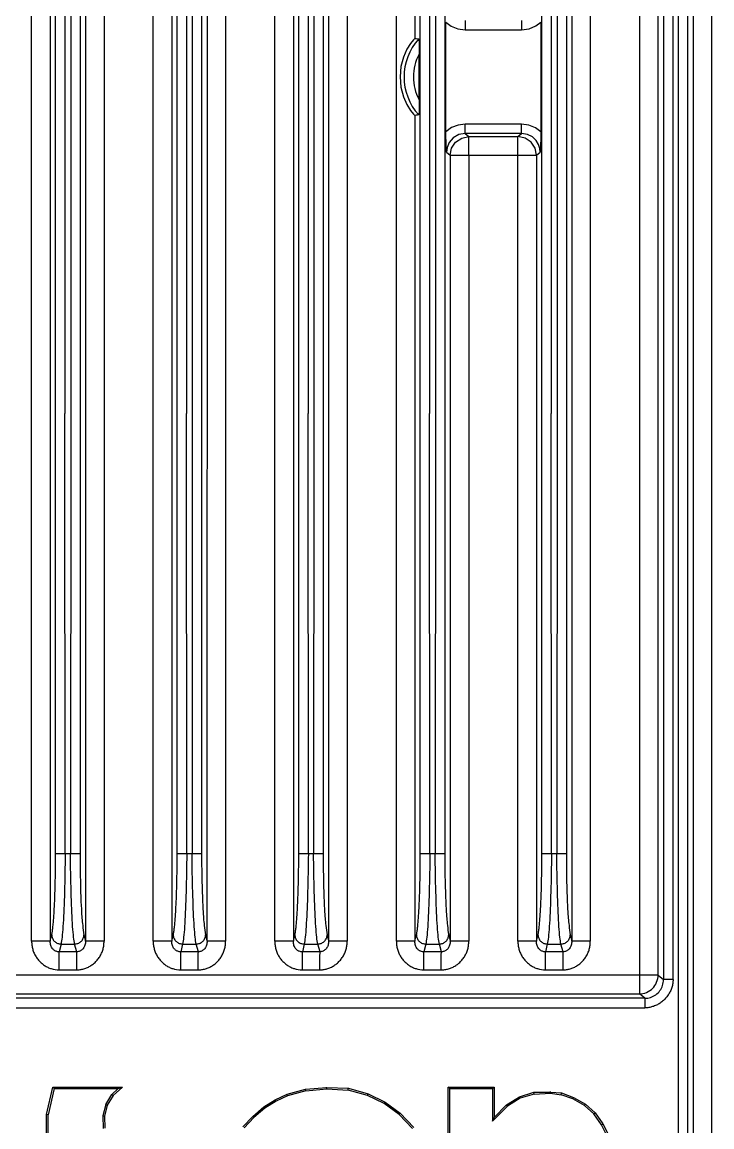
# Model space of a CAD drawing. Header units: millimetres. Extents: x -3132 to 28633, y 682 to 5849.
# Drawn here: x 23808.5 to 23845.3, y 5089.6 to 5148.7 of the extents above; entities that cross this region are included whole.
import ezdxf

# ---------------------------------------------------------------- set-up
doc = ezdxf.new("R2010")
doc.units = ezdxf.units.MM

# ---------------------------------------------------------------- blocks, each defined once
blk = doc.blocks.new('gf')
at = {"linetype": 'Continuous'}
for p, q in [((20006.857, 5272.194), (20006.857, 5367.325)), ((20007.851, 5367.325), (20007.851, 5272.194)), ((20009.734, 5367.325), (20009.733, 5272.212)), ((20010.727, 5367.325), (20010.727, 5272.194)), ((20013.357, 5272.194), (20013.357, 5367.325)), ((20014.351, 5367.325), (20014.351, 5272.194)), ((20016.234, 5367.325), (20016.233, 5272.212)), ((20017.227, 5367.325), (20017.227, 5272.194)), ((20019.857, 5272.194), (20019.857, 5367.325)), ((20020.851, 5367.325), (20020.851, 5272.194)), ((20022.734, 5367.325), (20022.733, 5272.212)), ((20023.727, 5367.325), (20023.727, 5272.194)), ((20026.357, 5272.194), (20026.357, 5367.325)), ((20027.351, 5367.325), (20027.351, 5320.491)), ((20035.734, 5367.325), (20035.733, 5272.212)), ((20036.727, 5367.325), (20036.727, 5272.194)), ((20039.357, 5365.325), (20039.355, 5270.381)), ((20040.351, 5270.383), (20040.351, 5365.325)), ((20042.234, 5365.325), (20042.234, 5151.544)), ((20043.227, 5151.544), (20043.227, 5365.325)), ((20008.138, 5276.761), (20008.138, 5360.863)), ((20009.446, 5360.863), (20009.446, 5276.879)), ((20014.638, 5276.761), (20014.638, 5360.863)), ((20015.946, 5360.863), (20015.946, 5276.879)), ((20021.138, 5276.761), (20021.138, 5360.863)), ((20022.446, 5360.863), (20022.446, 5276.879)), ((20027.638, 5276.761), (20027.638, 5360.863)), ((20028.946, 5360.863), (20028.946, 5276.879)), ((20034.138, 5276.761), (20034.138, 5360.863)), ((20035.446, 5360.863), (20035.446, 5276.879)), ((20040.638, 5358.863), (20040.638, 5270.142)), ((20041.153, 5270.142), (20041.153, 5358.863)), ((20041.432, 5358.863), (20041.432, 5158.005)), ((20041.946, 5158.005), (20041.946, 5358.863)), ((20008.637, 5350.434), (20008.637, 5300.434)), ((20008.947, 5350.434), (20008.947, 5300.434)), ((20015.137, 5350.434), (20015.137, 5300.434)), ((20015.447, 5350.434), (20015.447, 5300.434)), ((20021.637, 5350.434), (20021.637, 5300.434)), ((20021.947, 5350.434), (20021.947, 5300.434)), ((20028.137, 5350.434), (20028.137, 5300.434)), ((20028.447, 5350.434), (20028.447, 5300.434)), ((20034.637, 5350.434), (20034.637, 5300.434)), ((20034.947, 5350.434), (20034.947, 5300.434)), ((20029.004, 5315.501), (20029.004, 5321.368)), ((20030.033, 5321.459), (20030.033, 5320.96)), ((20033.052, 5321.459), (20033.052, 5320.96)), ((20034.08, 5321.368), (20034.08, 5315.501)), ((20030.033, 5320.96), (20033.052, 5320.96)), ((20027.58, 5317.216), (20027.58, 5319.653)), ((20027.351, 5316.378), (20027.351, 5272.194)), ((20030.033, 5315.409), (20030.033, 5315.909)), ((20033.052, 5315.909), (20030.033, 5315.909)), ((20033.052, 5315.409), (20033.052, 5315.909)), ((20033.052, 5315.409), (20030.033, 5315.409)), ((20030.033, 5315.409), (20030.232, 5315.243)), ((20030.231, 5315.151), (20030.227, 5315.243)), ((20030.232, 5315.243), (20032.853, 5315.243)), ((20032.853, 5315.243), (20033.052, 5315.409)), ((20032.857, 5272.194), (20032.857, 5315.243)), ((20029.034, 5314.412), (20029.234, 5314.244)), ((20029.234, 5314.244), (20029.233, 5272.212)), ((20029.234, 5314.244), (20029.861, 5314.244)), ((20029.861, 5314.244), (20030.227, 5314.244)), ((20030.227, 5314.244), (20030.227, 5272.194)), ((20030.227, 5314.244), (20032.857, 5314.244)), ((20032.857, 5314.244), (20033.851, 5314.244)), ((20033.851, 5314.244), (20034.051, 5314.412)), ((20033.851, 5314.244), (20033.851, 5272.194)), ((20008.653, 5276.879), (20008.637, 5300.434)), ((20008.947, 5300.434), (20008.932, 5276.879)), ((20015.153, 5276.879), (20015.137, 5300.434)), ((20015.447, 5300.434), (20015.432, 5276.879)), ((20021.653, 5276.879), (20021.637, 5300.434)), ((20021.947, 5300.434), (20021.932, 5276.879)), ((20028.153, 5276.879), (20028.137, 5300.434)), ((20028.447, 5300.434), (20028.432, 5276.879)), ((20034.653, 5276.879), (20034.637, 5300.434)), ((20034.947, 5300.434), (20034.932, 5276.879)), ((20009.446, 5276.879), (20008.138, 5276.879)), ((20008.138, 5276.525), (20008.138, 5276.761)), ((20015.946, 5276.879), (20014.638, 5276.879)), ((20014.638, 5276.525), (20014.638, 5276.761)), ((20022.446, 5276.879), (20021.138, 5276.879)), ((20021.138, 5276.525), (20021.138, 5276.761)), ((20028.946, 5276.879), (20027.638, 5276.879)), ((20027.638, 5276.525), (20027.638, 5276.761)), ((20035.446, 5276.879), (20034.138, 5276.879)), ((20034.138, 5276.525), (20034.138, 5276.761)), ((20007.851, 5272.194), (20007.937, 5272.563)), ((20009.655, 5272.532), (20009.733, 5272.212)), ((20014.351, 5272.194), (20014.437, 5272.563)), ((20016.155, 5272.532), (20016.233, 5272.212)), ((20020.851, 5272.194), (20020.937, 5272.563)), ((20022.655, 5272.532), (20022.733, 5272.212)), ((20027.351, 5272.194), (20027.437, 5272.563)), ((20029.155, 5272.532), (20029.233, 5272.212)), ((20033.851, 5272.194), (20033.937, 5272.563)), ((20035.655, 5272.532), (20035.733, 5272.212)), ((20007.851, 5272.194), (20006.857, 5272.194)), ((20008.429, 5272.049), (20008.331, 5271.632)), ((20008.429, 5272.049), (20009.156, 5272.049)), ((20009.276, 5271.632), (20009.156, 5272.049)), ((20014.351, 5272.194), (20013.357, 5272.194)), ((20014.929, 5272.049), (20014.831, 5271.632)), ((20014.929, 5272.049), (20015.656, 5272.049)), ((20015.776, 5271.632), (20015.656, 5272.049)), ((20020.851, 5272.194), (20019.857, 5272.194)), ((20021.429, 5272.049), (20021.331, 5271.632)), ((20021.429, 5272.049), (20022.156, 5272.049)), ((20022.276, 5271.632), (20022.156, 5272.049)), ((20027.351, 5272.194), (20026.357, 5272.194)), ((20027.929, 5272.049), (20027.831, 5271.632)), ((20027.929, 5272.049), (20028.656, 5272.049)), ((20028.776, 5271.632), (20028.656, 5272.049)), ((20033.851, 5272.194), (20032.857, 5272.194)), ((20034.429, 5272.049), (20034.331, 5271.632)), ((20034.429, 5272.049), (20035.156, 5272.049)), ((20035.276, 5271.632), (20035.156, 5272.049)), ((20008.331, 5270.67), (20008.331, 5271.632)), ((20009.276, 5271.632), (20008.331, 5271.632)), ((20009.253, 5271.418), (20009.253, 5270.67)), ((20014.831, 5270.67), (20014.831, 5271.632)), ((20015.776, 5271.632), (20014.831, 5271.632)), ((20021.331, 5270.67), (20021.331, 5271.632)), ((20022.276, 5271.632), (20021.331, 5271.632)), ((20022.253, 5271.418), (20022.253, 5270.67)), ((20027.831, 5270.67), (20027.831, 5271.632)), ((20028.776, 5271.632), (20027.831, 5271.632)), ((20034.331, 5270.67), (20034.331, 5271.632)), ((20035.276, 5271.632), (20034.331, 5271.632)), ((20035.253, 5271.418), (20035.253, 5270.67)), ((20015.753, 5270.67), (20015.753, 5270.824)), ((20039.355, 5270.381), (19978.229, 5270.381)), ((20008.331, 5270.67), (20009.253, 5270.67)), ((20014.831, 5270.67), (20015.753, 5270.67)), ((20021.331, 5270.67), (20022.253, 5270.67)), ((20027.831, 5270.67), (20028.753, 5270.67)), ((20034.331, 5270.67), (20035.253, 5270.67)), ((20039.434, 5270.381), (20039.355, 5270.381)), ((20039.813, 5270.383), (20039.434, 5270.381)), ((20040.009, 5270.384), (20039.813, 5270.383)), ((20040.343, 5270.383), (20040.009, 5270.384)), ((20040.351, 5270.383), (20040.343, 5270.383)), ((20040.351, 5270.383), (20040.638, 5270.142)), ((20039.353, 5269.992), (20039.352, 5269.785)), ((20039.352, 5269.785), (20039.353, 5269.522)), ((20041.153, 5270.142), (20040.638, 5270.142)), ((20039.639, 5269.145), (19977.945, 5269.145)), ((19978.232, 5269.385), (20039.353, 5269.385)), ((20039.353, 5269.522), (20039.353, 5269.392)), ((20039.353, 5269.392), (20039.353, 5269.385)), ((20039.639, 5269.145), (20039.353, 5269.385)), ((20039.639, 5269.145), (20039.639, 5268.632)), ((19977.945, 5268.632), (20039.639, 5268.632)), ((20007.658, 5262.925), (20007.988, 5264.399)), ((20008.058, 5264.311), (20007.745, 5262.915)), ((20007.988, 5264.399), (20011.708, 5264.399)), ((20008.058, 5264.311), (20007.988, 5264.399)), ((20008.058, 5264.311), (20011.485, 5264.311)), ((20011.151, 5264.001), (20011.485, 5264.311)), ((20011.708, 5264.399), (20011.219, 5263.945)), ((20011.485, 5264.311), (20011.708, 5264.399)), ((20020.523, 5264.015), (20021.501, 5264.288)), ((20021.501, 5264.288), (20022.633, 5264.376)), ((20021.517, 5264.202), (20021.501, 5264.288)), ((20021.517, 5264.202), (20022.634, 5264.31)), ((20022.634, 5264.31), (20022.631, 5264.398)), ((20022.633, 5264.376), (20023.791, 5264.331)), ((20022.634, 5264.31), (20023.776, 5264.222)), ((20023.776, 5264.222), (20023.789, 5264.309)), ((20023.791, 5264.331), (20024.851, 5264.027)), ((20029.128, 5264.399), (20031.582, 5264.399)), ((20029.128, 5253.468), (20029.128, 5264.399)), ((20029.216, 5264.311), (20029.128, 5264.399)), ((20029.216, 5264.311), (20031.494, 5264.311)), ((20029.216, 5253.556), (20029.216, 5264.311)), ((20031.494, 5264.311), (20031.582, 5264.399)), ((20031.494, 5264.311), (20031.494, 5262.565)), ((20031.582, 5264.399), (20031.582, 5262.776)), ((20010.822, 5263.456), (20011.151, 5264.001)), ((20011.219, 5263.945), (20010.903, 5263.422)), ((20011.151, 5264.001), (20011.219, 5263.945)), ((20019.277, 5263.332), (20019.882, 5263.72)), ((20019.882, 5263.72), (20020.523, 5264.015)), ((20019.924, 5263.643), (20019.882, 5263.72)), ((20020.538, 5263.928), (20019.924, 5263.643)), ((20020.538, 5263.928), (20020.522, 5264.017)), ((20021.517, 5264.202), (20020.538, 5263.928)), ((20024.817, 5263.946), (20023.776, 5264.222)), ((20024.817, 5263.946), (20024.851, 5264.027)), ((20025.708, 5263.519), (20024.817, 5263.946)), ((20024.851, 5264.027), (20025.755, 5263.593)), ((20032.247, 5263.441), (20032.946, 5263.874)), ((20032.982, 5263.794), (20032.302, 5263.372)), ((20032.946, 5263.874), (20033.706, 5264.116)), ((20032.982, 5263.794), (20032.946, 5263.874)), ((20033.722, 5264.016), (20032.982, 5263.794)), ((20033.706, 5264.116), (20034.6, 5264.123)), ((20033.722, 5264.016), (20033.71, 5264.104)), ((20033.722, 5264.016), (20034.596, 5264.069)), ((20034.596, 5264.069), (20034.598, 5264.157)), ((20034.596, 5264.069), (20035.164, 5263.989)), ((20034.6, 5264.123), (20035.184, 5264.095)), ((20035.164, 5263.989), (20035.182, 5264.075)), ((20035.79, 5263.767), (20035.164, 5263.989)), ((20035.184, 5264.095), (20035.827, 5263.846)), ((20035.79, 5263.767), (20035.827, 5263.846)), ((20036.419, 5263.407), (20035.79, 5263.767)), ((20035.827, 5263.846), (20036.47, 5263.478)), ((20010.822, 5263.456), (20010.664, 5262.85)), ((20010.903, 5263.422), (20010.757, 5262.84)), ((20010.822, 5263.456), (20010.903, 5263.422)), ((20018.686, 5262.829), (20019.277, 5263.332)), ((20019.33, 5263.261), (20018.746, 5262.766)), ((20019.33, 5263.261), (20019.277, 5263.332)), ((20019.924, 5263.643), (20019.33, 5263.261)), ((20025.708, 5263.519), (20025.755, 5263.594)), ((20026.502, 5262.935), (20025.708, 5263.519)), ((20025.755, 5263.593), (20026.56, 5263.001)), ((20032.302, 5263.372), (20031.494, 5262.565)), ((20031.582, 5262.776), (20032.247, 5263.441)), ((20032.302, 5263.372), (20032.247, 5263.441)), ((20036.419, 5263.407), (20036.47, 5263.478)), ((20036.913, 5262.96), (20036.419, 5263.407)), ((20036.47, 5263.478), (20036.979, 5263.019)), ((20007.652, 5261.56), (20007.658, 5262.925)), ((20007.745, 5262.915), (20007.658, 5262.925)), ((20007.734, 5261.57), (20007.745, 5262.915)), ((20010.664, 5262.85), (20010.676, 5262.185)), ((20010.664, 5262.85), (20010.752, 5262.841)), ((20010.757, 5262.84), (20010.763, 5262.198)), ((20018.156, 5262.265), (20018.686, 5262.829)), ((20018.746, 5262.766), (20018.224, 5262.209)), ((20018.746, 5262.766), (20018.686, 5262.829)), ((20026.502, 5262.935), (20026.56, 5263.001)), ((20027.219, 5262.176), (20026.502, 5262.935)), ((20026.56, 5263.001), (20027.288, 5262.231)), ((20031.494, 5262.565), (20031.582, 5262.776)), ((20036.913, 5262.96), (20036.979, 5263.019)), ((20037.33, 5262.383), (20036.913, 5262.96)), ((20036.979, 5263.019), (20037.405, 5262.428)), ((20037.33, 5262.383), (20037.405, 5262.428)), ((20037.613, 5261.812), (20037.33, 5262.383)), ((20037.405, 5262.428), (20037.696, 5261.842))]:
    blk.add_line(p, q, dxfattribs=at)
for points in [[(20029.004, 5321.368), (20029.294, 5321.154), (20029.643, 5321.011), (20030.033, 5320.96)], [(20033.052, 5320.96), (20033.459, 5321.016), (20033.806, 5321.163), (20034.08, 5321.368)], [(20027.351, 5320.491), (20027.277, 5320.426), (20027.112, 5320.224), (20026.918, 5319.912), (20026.734, 5319.496), (20026.602, 5318.994), (20026.552, 5318.44), (20026.6, 5317.883), (20026.733, 5317.377), (20026.917, 5316.958), (20027.112, 5316.644), (20027.277, 5316.442), (20027.351, 5316.378)], [(20027.351, 5320.491), (20027.417, 5320.483), (20027.484, 5320.474), (20027.55, 5320.465)], [(20027.55, 5320.465), (20027.561, 5320.422), (20027.569, 5320.301), (20027.576, 5320.119), (20027.579, 5319.899), (20027.58, 5319.653)], [(20027.58, 5317.216), (20027.579, 5316.97), (20027.576, 5316.75), (20027.569, 5316.568), (20027.561, 5316.447), (20027.55, 5316.404)], [(20027.55, 5316.404), (20027.484, 5316.394), (20027.417, 5316.386), (20027.351, 5316.378)], [(20030.033, 5315.909), (20029.661, 5315.862), (20029.311, 5315.724), (20029.004, 5315.501)], [(20034.08, 5315.501), (20033.788, 5315.716), (20033.439, 5315.858), (20033.052, 5315.909)], [(20029.034, 5314.412), (20029.022, 5314.687), (20029.013, 5314.961), (20029.007, 5315.234), (20029.004, 5315.501)], [(20030.033, 5315.409), (20029.696, 5315.352), (20029.391, 5315.178), (20029.179, 5314.931), (20029.066, 5314.666), (20029.034, 5314.412)], [(20029.234, 5314.244), (20029.311, 5314.625), (20029.527, 5314.949), (20029.851, 5315.166), (20030.232, 5315.243)], [(20030.227, 5314.244), (20030.231, 5314.609), (20030.231, 5315.151)], [(20033.851, 5314.244), (20033.776, 5314.62), (20033.561, 5314.946), (20033.237, 5315.165), (20032.853, 5315.243)], [(20034.051, 5314.412), (20034.031, 5314.611), (20033.963, 5314.823), (20033.834, 5315.034), (20033.633, 5315.225), (20033.36, 5315.361), (20033.052, 5315.409)], [(20034.08, 5315.501), (20034.076, 5315.145), (20034.066, 5314.779), (20034.051, 5314.412)], [(20008.653, 5276.879), (20008.649, 5276.617), (20008.646, 5276.356), (20008.641, 5276.096), (20008.637, 5275.839), (20008.632, 5275.584), (20008.626, 5275.333), (20008.62, 5275.086), (20008.614, 5274.844), (20008.607, 5274.608), (20008.599, 5274.378), (20008.591, 5274.154), (20008.583, 5273.939), (20008.574, 5273.731), (20008.564, 5273.532), (20008.555, 5273.342), (20008.544, 5273.162), (20008.533, 5272.992), (20008.522, 5272.833), (20008.51, 5272.685), (20008.498, 5272.548), (20008.485, 5272.423), (20008.472, 5272.311), (20008.458, 5272.211), (20008.443, 5272.123), (20008.429, 5272.049)], [(20009.156, 5272.049), (20009.141, 5272.123), (20009.127, 5272.211), (20009.113, 5272.311), (20009.1, 5272.423), (20009.087, 5272.548), (20009.074, 5272.685), (20009.063, 5272.833), (20009.051, 5272.992), (20009.04, 5273.162), (20009.03, 5273.342), (20009.02, 5273.532), (20009.011, 5273.731), (20009.002, 5273.939), (20008.993, 5274.154), (20008.985, 5274.378), (20008.978, 5274.608), (20008.971, 5274.844), (20008.965, 5275.086), (20008.958, 5275.333), (20008.953, 5275.584), (20008.948, 5275.839), (20008.943, 5276.096), (20008.939, 5276.356), (20008.935, 5276.617), (20008.932, 5276.879)], [(20009.446, 5276.879), (20009.447, 5276.585), (20009.448, 5276.288), (20009.452, 5275.991), (20009.456, 5275.695), (20009.462, 5275.404), (20009.469, 5275.115), (20009.477, 5274.832), (20009.486, 5274.567), (20009.496, 5274.319), (20009.506, 5274.106), (20009.515, 5273.926), (20009.524, 5273.772), (20009.532, 5273.639), (20009.54, 5273.525), (20009.547, 5273.428), (20009.555, 5273.336), (20009.565, 5273.243), (20009.576, 5273.144), (20009.588, 5273.037), (20009.601, 5272.92), (20009.617, 5272.795), (20009.635, 5272.665), (20009.655, 5272.532)], [(20015.153, 5276.879), (20015.149, 5276.617), (20015.146, 5276.356), (20015.141, 5276.096), (20015.137, 5275.839), (20015.132, 5275.584), (20015.126, 5275.333), (20015.12, 5275.086), (20015.114, 5274.844), (20015.107, 5274.608), (20015.099, 5274.378), (20015.091, 5274.154), (20015.083, 5273.939), (20015.074, 5273.731), (20015.064, 5273.532), (20015.055, 5273.342), (20015.044, 5273.162), (20015.033, 5272.992), (20015.022, 5272.833), (20015.01, 5272.685), (20014.998, 5272.548), (20014.985, 5272.423), (20014.972, 5272.311), (20014.958, 5272.211), (20014.943, 5272.123), (20014.929, 5272.049)], [(20015.656, 5272.049), (20015.641, 5272.123), (20015.627, 5272.211), (20015.613, 5272.311), (20015.6, 5272.423), (20015.587, 5272.548), (20015.574, 5272.685), (20015.563, 5272.833), (20015.551, 5272.992), (20015.54, 5273.162), (20015.53, 5273.342), (20015.52, 5273.532), (20015.511, 5273.731), (20015.502, 5273.939), (20015.493, 5274.154), (20015.485, 5274.378), (20015.478, 5274.608), (20015.471, 5274.844), (20015.465, 5275.086), (20015.458, 5275.333), (20015.453, 5275.584), (20015.448, 5275.839), (20015.443, 5276.096), (20015.439, 5276.356), (20015.435, 5276.617), (20015.432, 5276.879)], [(20015.946, 5276.879), (20015.947, 5276.585), (20015.948, 5276.288), (20015.952, 5275.991), (20015.956, 5275.695), (20015.962, 5275.404), (20015.969, 5275.115), (20015.977, 5274.832), (20015.986, 5274.567), (20015.996, 5274.319), (20016.006, 5274.106), (20016.015, 5273.926), (20016.024, 5273.772), (20016.032, 5273.639), (20016.04, 5273.525), (20016.047, 5273.428), (20016.055, 5273.336), (20016.065, 5273.243), (20016.076, 5273.144), (20016.088, 5273.037), (20016.101, 5272.92), (20016.117, 5272.795), (20016.135, 5272.665), (20016.155, 5272.532)], [(20021.653, 5276.879), (20021.649, 5276.617), (20021.646, 5276.356), (20021.641, 5276.096), (20021.637, 5275.839), (20021.632, 5275.584), (20021.626, 5275.333), (20021.62, 5275.086), (20021.614, 5274.844), (20021.607, 5274.608), (20021.599, 5274.378), (20021.591, 5274.154), (20021.583, 5273.939), (20021.574, 5273.731), (20021.564, 5273.532), (20021.555, 5273.342), (20021.544, 5273.162), (20021.533, 5272.992), (20021.522, 5272.833), (20021.51, 5272.685), (20021.498, 5272.548), (20021.485, 5272.423), (20021.472, 5272.311), (20021.458, 5272.211), (20021.443, 5272.123), (20021.429, 5272.049)], [(20022.156, 5272.049), (20022.141, 5272.123), (20022.127, 5272.211), (20022.113, 5272.311), (20022.1, 5272.423), (20022.087, 5272.548), (20022.074, 5272.685), (20022.063, 5272.833), (20022.051, 5272.992), (20022.04, 5273.162), (20022.03, 5273.342), (20022.02, 5273.532), (20022.011, 5273.731), (20022.002, 5273.939), (20021.993, 5274.154), (20021.985, 5274.378), (20021.978, 5274.608), (20021.971, 5274.844), (20021.965, 5275.086), (20021.958, 5275.333), (20021.953, 5275.584), (20021.948, 5275.839), (20021.943, 5276.096), (20021.939, 5276.356), (20021.935, 5276.617), (20021.932, 5276.879)], [(20022.446, 5276.879), (20022.447, 5276.585), (20022.448, 5276.288), (20022.452, 5275.991), (20022.456, 5275.695), (20022.462, 5275.404), (20022.469, 5275.115), (20022.477, 5274.832), (20022.486, 5274.567), (20022.496, 5274.319), (20022.506, 5274.106), (20022.515, 5273.926), (20022.524, 5273.772), (20022.532, 5273.639), (20022.54, 5273.525), (20022.547, 5273.428), (20022.555, 5273.336), (20022.565, 5273.243), (20022.576, 5273.144), (20022.588, 5273.037), (20022.601, 5272.92), (20022.617, 5272.795), (20022.635, 5272.665), (20022.655, 5272.532)], [(20028.153, 5276.879), (20028.149, 5276.617), (20028.146, 5276.356), (20028.141, 5276.096), (20028.137, 5275.839), (20028.132, 5275.584), (20028.126, 5275.333), (20028.12, 5275.086), (20028.114, 5274.844), (20028.107, 5274.608), (20028.099, 5274.378), (20028.091, 5274.154), (20028.083, 5273.939), (20028.074, 5273.731), (20028.064, 5273.532), (20028.055, 5273.342), (20028.044, 5273.162), (20028.033, 5272.992), (20028.022, 5272.833), (20028.01, 5272.685), (20027.998, 5272.548), (20027.985, 5272.423), (20027.972, 5272.311), (20027.958, 5272.211), (20027.943, 5272.123), (20027.929, 5272.049)], [(20028.656, 5272.049), (20028.641, 5272.123), (20028.627, 5272.211), (20028.613, 5272.311), (20028.6, 5272.423), (20028.587, 5272.548), (20028.574, 5272.685), (20028.563, 5272.833), (20028.551, 5272.992), (20028.54, 5273.162), (20028.53, 5273.342), (20028.52, 5273.532), (20028.511, 5273.731), (20028.502, 5273.939), (20028.493, 5274.154), (20028.485, 5274.378), (20028.478, 5274.608), (20028.471, 5274.844), (20028.465, 5275.086), (20028.458, 5275.333), (20028.453, 5275.584), (20028.448, 5275.839), (20028.443, 5276.096), (20028.439, 5276.356), (20028.435, 5276.617), (20028.432, 5276.879)], [(20028.946, 5276.879), (20028.947, 5276.585), (20028.948, 5276.288), (20028.952, 5275.991), (20028.956, 5275.695), (20028.962, 5275.404), (20028.969, 5275.115), (20028.977, 5274.832), (20028.986, 5274.567), (20028.996, 5274.319), (20029.006, 5274.106), (20029.015, 5273.926), (20029.024, 5273.772), (20029.032, 5273.639), (20029.04, 5273.525), (20029.047, 5273.428), (20029.055, 5273.336), (20029.065, 5273.243), (20029.076, 5273.144), (20029.088, 5273.037), (20029.101, 5272.92), (20029.117, 5272.795), (20029.135, 5272.665), (20029.155, 5272.532)], [(20034.653, 5276.879), (20034.649, 5276.617), (20034.646, 5276.356), (20034.641, 5276.096), (20034.637, 5275.839), (20034.632, 5275.584), (20034.626, 5275.333), (20034.62, 5275.086), (20034.614, 5274.844), (20034.607, 5274.608), (20034.599, 5274.378), (20034.591, 5274.154), (20034.583, 5273.939), (20034.574, 5273.731), (20034.564, 5273.532), (20034.555, 5273.342), (20034.544, 5273.162), (20034.533, 5272.992), (20034.522, 5272.833), (20034.51, 5272.685), (20034.498, 5272.548), (20034.485, 5272.423), (20034.472, 5272.311), (20034.458, 5272.211), (20034.443, 5272.123), (20034.429, 5272.049)], [(20035.156, 5272.049), (20035.141, 5272.123), (20035.127, 5272.211), (20035.113, 5272.311), (20035.1, 5272.423), (20035.087, 5272.548), (20035.074, 5272.685), (20035.063, 5272.833), (20035.051, 5272.992), (20035.04, 5273.162), (20035.03, 5273.342), (20035.02, 5273.532), (20035.011, 5273.731), (20035.002, 5273.939), (20034.993, 5274.154), (20034.985, 5274.378), (20034.978, 5274.608), (20034.971, 5274.844), (20034.965, 5275.086), (20034.958, 5275.333), (20034.953, 5275.584), (20034.948, 5275.839), (20034.943, 5276.096), (20034.939, 5276.356), (20034.935, 5276.617), (20034.932, 5276.879)], [(20035.446, 5276.879), (20035.447, 5276.585), (20035.448, 5276.288), (20035.452, 5275.991), (20035.456, 5275.695), (20035.462, 5275.404), (20035.469, 5275.115), (20035.477, 5274.832), (20035.486, 5274.567), (20035.496, 5274.319), (20035.506, 5274.106), (20035.515, 5273.926), (20035.524, 5273.772), (20035.532, 5273.639), (20035.54, 5273.525), (20035.547, 5273.428), (20035.555, 5273.336), (20035.565, 5273.243), (20035.576, 5273.144), (20035.588, 5273.037), (20035.601, 5272.92), (20035.617, 5272.795), (20035.635, 5272.665), (20035.655, 5272.532)], [(20007.937, 5272.563), (20007.944, 5272.597), (20007.951, 5272.635), (20007.958, 5272.676), (20007.965, 5272.72), (20007.972, 5272.768), (20007.979, 5272.819), (20007.986, 5272.874), (20007.992, 5272.931), (20007.999, 5272.992), (20008.005, 5273.055), (20008.012, 5273.122), (20008.018, 5273.192), (20008.025, 5273.264), (20008.031, 5273.34), (20008.037, 5273.418), (20008.043, 5273.5), (20008.048, 5273.584), (20008.054, 5273.671), (20008.06, 5273.76), (20008.065, 5273.852), (20008.07, 5273.946), (20008.075, 5274.043), (20008.08, 5274.142), (20008.085, 5274.243), (20008.089, 5274.346), (20008.094, 5274.45), (20008.098, 5274.557), (20008.102, 5274.665), (20008.106, 5274.775), (20008.109, 5274.886), (20008.113, 5274.998), (20008.116, 5275.111), (20008.119, 5275.226), (20008.121, 5275.341), (20008.124, 5275.457), (20008.126, 5275.574), (20008.129, 5275.692), (20008.13, 5275.81), (20008.132, 5275.929), (20008.134, 5276.048), (20008.135, 5276.167), (20008.136, 5276.287), (20008.138, 5276.525)], [(20014.437, 5272.563), (20014.444, 5272.597), (20014.451, 5272.635), (20014.458, 5272.676), (20014.465, 5272.72), (20014.472, 5272.768), (20014.479, 5272.819), (20014.486, 5272.874), (20014.492, 5272.931), (20014.499, 5272.992), (20014.505, 5273.055), (20014.512, 5273.122), (20014.518, 5273.192), (20014.525, 5273.264), (20014.531, 5273.34), (20014.537, 5273.418), (20014.543, 5273.5), (20014.548, 5273.584), (20014.554, 5273.671), (20014.56, 5273.76), (20014.565, 5273.852), (20014.57, 5273.946), (20014.575, 5274.043), (20014.58, 5274.142), (20014.585, 5274.243), (20014.589, 5274.346), (20014.594, 5274.45), (20014.598, 5274.557), (20014.602, 5274.665), (20014.606, 5274.775), (20014.609, 5274.886), (20014.613, 5274.998), (20014.616, 5275.111), (20014.619, 5275.226), (20014.621, 5275.341), (20014.624, 5275.457), (20014.626, 5275.574), (20014.629, 5275.692), (20014.63, 5275.81), (20014.632, 5275.929), (20014.634, 5276.048), (20014.635, 5276.167), (20014.636, 5276.287), (20014.638, 5276.525)], [(20020.937, 5272.563), (20020.944, 5272.597), (20020.951, 5272.635), (20020.958, 5272.676), (20020.965, 5272.72), (20020.972, 5272.768), (20020.979, 5272.819), (20020.986, 5272.874), (20020.992, 5272.931), (20020.999, 5272.992), (20021.005, 5273.055), (20021.012, 5273.122), (20021.018, 5273.192), (20021.025, 5273.264), (20021.031, 5273.34), (20021.037, 5273.418), (20021.043, 5273.5), (20021.048, 5273.584), (20021.054, 5273.671), (20021.06, 5273.76), (20021.065, 5273.852), (20021.07, 5273.946), (20021.075, 5274.043), (20021.08, 5274.142), (20021.085, 5274.243), (20021.089, 5274.346), (20021.094, 5274.45), (20021.098, 5274.557), (20021.102, 5274.665), (20021.106, 5274.775), (20021.109, 5274.886), (20021.113, 5274.998), (20021.116, 5275.111), (20021.119, 5275.226), (20021.121, 5275.341), (20021.124, 5275.457), (20021.126, 5275.574), (20021.129, 5275.692), (20021.13, 5275.81), (20021.132, 5275.929), (20021.134, 5276.048), (20021.135, 5276.167), (20021.136, 5276.287), (20021.138, 5276.525)], [(20027.437, 5272.563), (20027.444, 5272.597), (20027.451, 5272.635), (20027.458, 5272.676), (20027.465, 5272.72), (20027.472, 5272.768), (20027.479, 5272.819), (20027.486, 5272.874), (20027.492, 5272.931), (20027.499, 5272.992), (20027.505, 5273.055), (20027.512, 5273.122), (20027.518, 5273.192), (20027.525, 5273.264), (20027.531, 5273.34), (20027.537, 5273.418), (20027.543, 5273.5), (20027.548, 5273.584), (20027.554, 5273.671), (20027.56, 5273.76), (20027.565, 5273.852), (20027.57, 5273.946), (20027.575, 5274.043), (20027.58, 5274.142), (20027.585, 5274.243), (20027.589, 5274.346), (20027.594, 5274.45), (20027.598, 5274.557), (20027.602, 5274.665), (20027.606, 5274.775), (20027.609, 5274.886), (20027.613, 5274.998), (20027.616, 5275.111), (20027.619, 5275.226), (20027.621, 5275.341), (20027.624, 5275.457), (20027.626, 5275.574), (20027.629, 5275.692), (20027.63, 5275.81), (20027.632, 5275.929), (20027.634, 5276.048), (20027.635, 5276.167), (20027.636, 5276.287), (20027.638, 5276.525)], [(20033.937, 5272.563), (20033.944, 5272.597), (20033.951, 5272.635), (20033.958, 5272.676), (20033.965, 5272.72), (20033.972, 5272.768), (20033.979, 5272.819), (20033.986, 5272.874), (20033.992, 5272.931), (20033.999, 5272.992), (20034.005, 5273.055), (20034.012, 5273.122), (20034.018, 5273.192), (20034.025, 5273.264), (20034.031, 5273.34), (20034.037, 5273.418), (20034.043, 5273.5), (20034.048, 5273.584), (20034.054, 5273.671), (20034.06, 5273.76), (20034.065, 5273.852), (20034.07, 5273.946), (20034.075, 5274.043), (20034.08, 5274.142), (20034.085, 5274.243), (20034.089, 5274.346), (20034.094, 5274.45), (20034.098, 5274.557), (20034.102, 5274.665), (20034.106, 5274.775), (20034.109, 5274.886), (20034.113, 5274.998), (20034.116, 5275.111), (20034.119, 5275.226), (20034.121, 5275.341), (20034.124, 5275.457), (20034.126, 5275.574), (20034.129, 5275.692), (20034.13, 5275.81), (20034.132, 5275.929), (20034.134, 5276.048), (20034.135, 5276.167), (20034.136, 5276.287), (20034.138, 5276.525)], [(20007.93, 5272.532), (20007.932, 5272.488), (20007.939, 5272.444), (20007.95, 5272.401), (20007.966, 5272.359), (20007.984, 5272.319), (20008.007, 5272.28), (20008.033, 5272.243), (20008.063, 5272.209), (20008.095, 5272.178), (20008.131, 5272.149), (20008.168, 5272.124), (20008.208, 5272.102), (20008.25, 5272.084), (20008.293, 5272.069), (20008.338, 5272.058), (20008.383, 5272.052), (20008.429, 5272.049)], [(20009.156, 5272.049), (20009.201, 5272.052), (20009.247, 5272.058), (20009.291, 5272.069), (20009.334, 5272.084), (20009.376, 5272.102), (20009.416, 5272.124), (20009.454, 5272.149), (20009.489, 5272.178), (20009.522, 5272.209), (20009.551, 5272.243), (20009.577, 5272.28), (20009.6, 5272.319), (20009.619, 5272.359), (20009.634, 5272.401), (20009.645, 5272.444), (20009.652, 5272.488), (20009.655, 5272.532)], [(20014.43, 5272.532), (20014.432, 5272.488), (20014.439, 5272.444), (20014.45, 5272.401), (20014.466, 5272.359), (20014.484, 5272.319), (20014.507, 5272.28), (20014.533, 5272.243), (20014.563, 5272.209), (20014.595, 5272.178), (20014.631, 5272.149), (20014.668, 5272.124), (20014.708, 5272.102), (20014.75, 5272.084), (20014.793, 5272.069), (20014.838, 5272.058), (20014.883, 5272.052), (20014.929, 5272.049)], [(20015.656, 5272.049), (20015.701, 5272.052), (20015.747, 5272.058), (20015.791, 5272.069), (20015.834, 5272.084), (20015.876, 5272.102), (20015.916, 5272.124), (20015.954, 5272.149), (20015.989, 5272.178), (20016.022, 5272.209), (20016.051, 5272.243), (20016.077, 5272.28), (20016.1, 5272.319), (20016.119, 5272.359), (20016.134, 5272.401), (20016.145, 5272.444), (20016.152, 5272.488), (20016.155, 5272.532)], [(20020.93, 5272.532), (20020.932, 5272.488), (20020.939, 5272.444), (20020.95, 5272.401), (20020.966, 5272.359), (20020.984, 5272.319), (20021.007, 5272.28), (20021.033, 5272.243), (20021.063, 5272.209), (20021.095, 5272.178), (20021.131, 5272.149), (20021.168, 5272.124), (20021.208, 5272.102), (20021.25, 5272.084), (20021.293, 5272.069), (20021.338, 5272.058), (20021.383, 5272.052), (20021.429, 5272.049)], [(20022.156, 5272.049), (20022.201, 5272.052), (20022.247, 5272.058), (20022.291, 5272.069), (20022.334, 5272.084), (20022.376, 5272.102), (20022.416, 5272.124), (20022.454, 5272.149), (20022.489, 5272.178), (20022.522, 5272.209), (20022.551, 5272.243), (20022.577, 5272.28), (20022.6, 5272.319), (20022.619, 5272.359), (20022.634, 5272.401), (20022.645, 5272.444), (20022.652, 5272.488), (20022.655, 5272.532)], [(20027.43, 5272.532), (20027.432, 5272.488), (20027.439, 5272.444), (20027.45, 5272.401), (20027.466, 5272.359), (20027.484, 5272.319), (20027.507, 5272.28), (20027.533, 5272.243), (20027.563, 5272.209), (20027.595, 5272.178), (20027.631, 5272.149), (20027.668, 5272.124), (20027.708, 5272.102), (20027.75, 5272.084), (20027.793, 5272.069), (20027.838, 5272.058), (20027.883, 5272.052), (20027.929, 5272.049)], [(20028.656, 5272.049), (20028.701, 5272.052), (20028.747, 5272.058), (20028.791, 5272.069), (20028.834, 5272.084), (20028.876, 5272.102), (20028.916, 5272.124), (20028.954, 5272.149), (20028.989, 5272.178), (20029.022, 5272.209), (20029.051, 5272.243), (20029.077, 5272.28), (20029.1, 5272.319), (20029.119, 5272.359), (20029.134, 5272.401), (20029.145, 5272.444), (20029.152, 5272.488), (20029.155, 5272.532)], [(20033.93, 5272.532), (20033.932, 5272.488), (20033.939, 5272.444), (20033.95, 5272.401), (20033.966, 5272.359), (20033.984, 5272.319), (20034.007, 5272.28), (20034.033, 5272.243), (20034.063, 5272.209), (20034.095, 5272.178), (20034.131, 5272.149), (20034.168, 5272.124), (20034.208, 5272.102), (20034.25, 5272.084), (20034.293, 5272.069), (20034.338, 5272.058), (20034.383, 5272.052), (20034.429, 5272.049)], [(20035.156, 5272.049), (20035.201, 5272.052), (20035.247, 5272.058), (20035.291, 5272.069), (20035.334, 5272.084), (20035.376, 5272.102), (20035.416, 5272.124), (20035.454, 5272.149), (20035.489, 5272.178), (20035.522, 5272.209), (20035.551, 5272.243), (20035.577, 5272.28), (20035.6, 5272.319), (20035.619, 5272.359), (20035.634, 5272.401), (20035.645, 5272.444), (20035.652, 5272.488), (20035.655, 5272.532)], [(20006.857, 5272.194), (20006.857, 5272.141), (20006.86, 5272.088), (20006.864, 5272.035), (20006.87, 5271.982), (20006.878, 5271.928), (20006.888, 5271.875), (20006.9, 5271.822), (20006.913, 5271.77), (20006.929, 5271.717), (20006.947, 5271.665), (20006.966, 5271.614), (20006.988, 5271.563), (20007.011, 5271.513), (20007.036, 5271.464), (20007.063, 5271.416), (20007.091, 5271.368), (20007.121, 5271.322), (20007.153, 5271.276), (20007.186, 5271.232), (20007.221, 5271.19), (20007.257, 5271.148), (20007.295, 5271.109), (20007.333, 5271.07), (20007.373, 5271.034), (20007.414, 5270.999), (20007.455, 5270.966), (20007.498, 5270.934), (20007.541, 5270.905), (20007.585, 5270.877), (20007.63, 5270.851), (20007.675, 5270.826), (20007.721, 5270.804), (20007.767, 5270.783), (20007.814, 5270.765), (20007.861, 5270.748), (20007.908, 5270.733), (20007.955, 5270.719), (20008.003, 5270.708)], [(20008.331, 5271.632), (20008.291, 5271.634), (20008.249, 5271.639), (20008.207, 5271.648), (20008.167, 5271.661), (20008.133, 5271.675), (20008.104, 5271.69), (20008.079, 5271.705), (20008.056, 5271.721), (20008.031, 5271.742), (20008.005, 5271.767), (20007.978, 5271.798), (20007.95, 5271.834), (20007.925, 5271.875), (20007.903, 5271.92), (20007.884, 5271.969), (20007.868, 5272.022), (20007.858, 5272.077), (20007.852, 5272.134), (20007.851, 5272.194)], [(20009.253, 5270.67), (20009.302, 5270.671), (20009.351, 5270.672), (20009.401, 5270.676), (20009.45, 5270.682), (20009.5, 5270.689), (20009.55, 5270.698), (20009.6, 5270.71), (20009.649, 5270.723), (20009.698, 5270.738), (20009.747, 5270.755), (20009.796, 5270.774), (20009.843, 5270.795), (20009.891, 5270.818), (20009.938, 5270.842), (20009.984, 5270.869), (20010.029, 5270.897), (20010.074, 5270.927), (20010.118, 5270.96), (20010.162, 5270.994), (20010.204, 5271.03), (20010.246, 5271.068), (20010.286, 5271.107), (20010.325, 5271.148), (20010.362, 5271.19), (20010.398, 5271.234), (20010.432, 5271.279), (20010.465, 5271.324), (20010.496, 5271.371), (20010.524, 5271.419), (20010.551, 5271.468), (20010.577, 5271.517), (20010.6, 5271.567), (20010.621, 5271.618), (20010.641, 5271.669), (20010.658, 5271.721), (20010.674, 5271.773), (20010.688, 5271.826), (20010.699, 5271.879), (20010.709, 5271.932), (20010.716, 5271.984), (20010.722, 5272.037), (20010.726, 5272.09), (20010.727, 5272.142), (20010.727, 5272.194)], [(20009.733, 5272.212), (20009.734, 5272.154), (20009.729, 5272.096), (20009.72, 5272.039), (20009.706, 5271.984), (20009.689, 5271.936), (20009.67, 5271.895), (20009.647, 5271.854), (20009.621, 5271.816), (20009.594, 5271.782), (20009.567, 5271.755), (20009.542, 5271.732), (20009.519, 5271.714), (20009.495, 5271.699), (20009.468, 5271.684), (20009.436, 5271.669), (20009.398, 5271.655), (20009.357, 5271.643), (20009.316, 5271.636), (20009.276, 5271.632)], [(20010.727, 5272.194), (20009.913, 5272.194), (20009.87, 5272.194), (20009.832, 5272.196), (20009.8, 5272.198), (20009.775, 5272.2), (20009.755, 5272.204), (20009.741, 5272.208), (20009.733, 5272.212)], [(20013.357, 5272.194), (20013.357, 5272.141), (20013.36, 5272.088), (20013.364, 5272.035), (20013.37, 5271.982), (20013.378, 5271.928), (20013.388, 5271.875), (20013.4, 5271.822), (20013.413, 5271.77), (20013.429, 5271.717), (20013.447, 5271.665), (20013.466, 5271.614), (20013.488, 5271.563), (20013.511, 5271.513), (20013.536, 5271.464), (20013.563, 5271.416), (20013.591, 5271.368), (20013.621, 5271.322), (20013.653, 5271.276), (20013.686, 5271.232), (20013.721, 5271.19), (20013.757, 5271.148), (20013.795, 5271.109), (20013.833, 5271.07), (20013.873, 5271.034), (20013.914, 5270.999), (20013.955, 5270.966), (20013.998, 5270.934), (20014.041, 5270.905), (20014.085, 5270.877), (20014.13, 5270.851), (20014.175, 5270.826), (20014.221, 5270.804), (20014.267, 5270.783), (20014.314, 5270.765), (20014.361, 5270.748), (20014.408, 5270.733), (20014.455, 5270.719), (20014.503, 5270.708)], [(20014.831, 5271.632), (20014.791, 5271.634), (20014.749, 5271.639), (20014.707, 5271.648), (20014.667, 5271.661), (20014.633, 5271.675), (20014.604, 5271.69), (20014.579, 5271.705), (20014.556, 5271.721), (20014.531, 5271.742), (20014.505, 5271.767), (20014.478, 5271.798), (20014.45, 5271.834), (20014.425, 5271.875), (20014.403, 5271.92), (20014.384, 5271.969), (20014.368, 5272.022), (20014.358, 5272.077), (20014.352, 5272.134), (20014.351, 5272.194)], [(20015.753, 5270.67), (20015.802, 5270.671), (20015.851, 5270.672), (20015.901, 5270.676), (20015.95, 5270.681), (20016, 5270.689), (20016.05, 5270.698), (20016.099, 5270.71), (20016.149, 5270.723), (20016.198, 5270.738), (20016.247, 5270.755), (20016.295, 5270.774), (20016.343, 5270.795), (20016.391, 5270.818), (20016.437, 5270.842), (20016.484, 5270.869), (20016.529, 5270.897), (20016.574, 5270.927), (20016.618, 5270.96), (20016.662, 5270.994), (20016.704, 5271.03), (20016.746, 5271.067), (20016.786, 5271.107), (20016.825, 5271.148), (20016.862, 5271.19), (20016.898, 5271.234), (20016.932, 5271.279), (20016.965, 5271.324), (20016.995, 5271.371), (20017.024, 5271.419), (20017.051, 5271.468), (20017.077, 5271.517), (20017.1, 5271.567), (20017.121, 5271.618), (20017.141, 5271.669), (20017.158, 5271.721), (20017.174, 5271.773), (20017.188, 5271.826), (20017.199, 5271.879), (20017.209, 5271.932), (20017.216, 5271.984), (20017.222, 5272.037), (20017.226, 5272.09), (20017.227, 5272.142), (20017.227, 5272.194)], [(20016.233, 5272.212), (20016.234, 5272.154), (20016.229, 5272.096), (20016.22, 5272.039), (20016.206, 5271.984), (20016.189, 5271.936), (20016.17, 5271.895), (20016.147, 5271.854), (20016.121, 5271.815), (20016.094, 5271.782), (20016.067, 5271.755), (20016.042, 5271.732), (20016.019, 5271.714), (20015.995, 5271.699), (20015.968, 5271.684), (20015.936, 5271.669), (20015.898, 5271.655), (20015.857, 5271.643), (20015.816, 5271.636), (20015.776, 5271.632)], [(20017.227, 5272.194), (20016.413, 5272.194), (20016.37, 5272.194), (20016.332, 5272.196), (20016.3, 5272.198), (20016.275, 5272.2), (20016.255, 5272.204), (20016.241, 5272.208), (20016.233, 5272.212)], [(20019.857, 5272.194), (20019.857, 5272.141), (20019.86, 5272.088), (20019.864, 5272.035), (20019.87, 5271.982), (20019.878, 5271.928), (20019.888, 5271.875), (20019.9, 5271.822), (20019.913, 5271.77), (20019.929, 5271.717), (20019.947, 5271.665), (20019.966, 5271.614), (20019.988, 5271.563), (20020.011, 5271.513), (20020.036, 5271.464), (20020.063, 5271.416), (20020.091, 5271.368), (20020.121, 5271.322), (20020.153, 5271.276), (20020.186, 5271.232), (20020.221, 5271.19), (20020.257, 5271.148), (20020.295, 5271.109), (20020.333, 5271.07), (20020.373, 5271.034), (20020.414, 5270.999), (20020.455, 5270.966), (20020.498, 5270.934), (20020.541, 5270.905), (20020.585, 5270.877), (20020.63, 5270.851), (20020.675, 5270.826), (20020.721, 5270.804), (20020.767, 5270.783), (20020.814, 5270.765), (20020.861, 5270.748), (20020.908, 5270.733), (20020.955, 5270.719), (20021.003, 5270.708)], [(20021.331, 5271.632), (20021.291, 5271.634), (20021.249, 5271.639), (20021.207, 5271.648), (20021.167, 5271.661), (20021.133, 5271.675), (20021.104, 5271.69), (20021.079, 5271.705), (20021.056, 5271.721), (20021.031, 5271.742), (20021.005, 5271.767), (20020.978, 5271.798), (20020.95, 5271.834), (20020.925, 5271.875), (20020.903, 5271.92), (20020.884, 5271.969), (20020.868, 5272.022), (20020.858, 5272.077), (20020.852, 5272.134), (20020.851, 5272.194)], [(20022.253, 5270.67), (20022.302, 5270.671), (20022.351, 5270.672), (20022.401, 5270.676), (20022.45, 5270.682), (20022.5, 5270.689), (20022.55, 5270.698), (20022.6, 5270.71), (20022.649, 5270.723), (20022.698, 5270.738), (20022.747, 5270.755), (20022.796, 5270.774), (20022.843, 5270.795), (20022.891, 5270.818), (20022.938, 5270.842), (20022.984, 5270.869), (20023.029, 5270.897), (20023.074, 5270.927), (20023.118, 5270.96), (20023.162, 5270.994), (20023.204, 5271.03), (20023.246, 5271.068), (20023.286, 5271.107), (20023.325, 5271.148), (20023.362, 5271.19), (20023.398, 5271.234), (20023.432, 5271.279), (20023.465, 5271.324), (20023.496, 5271.371), (20023.524, 5271.419), (20023.551, 5271.468), (20023.577, 5271.517), (20023.6, 5271.567), (20023.621, 5271.618), (20023.641, 5271.669), (20023.658, 5271.721), (20023.674, 5271.773), (20023.688, 5271.826), (20023.699, 5271.879), (20023.709, 5271.932), (20023.716, 5271.984), (20023.722, 5272.037), (20023.726, 5272.09), (20023.727, 5272.142), (20023.727, 5272.194)], [(20022.733, 5272.212), (20022.734, 5272.154), (20022.729, 5272.096), (20022.72, 5272.039), (20022.706, 5271.984), (20022.689, 5271.936), (20022.67, 5271.895), (20022.647, 5271.854), (20022.621, 5271.816), (20022.594, 5271.782), (20022.567, 5271.755), (20022.542, 5271.732), (20022.519, 5271.714), (20022.495, 5271.699), (20022.468, 5271.684), (20022.436, 5271.669), (20022.398, 5271.655), (20022.357, 5271.643), (20022.316, 5271.636), (20022.276, 5271.632)], [(20023.727, 5272.194), (20022.913, 5272.194), (20022.87, 5272.194), (20022.832, 5272.196), (20022.8, 5272.198), (20022.775, 5272.2), (20022.755, 5272.204), (20022.741, 5272.208), (20022.733, 5272.212)], [(20026.357, 5272.194), (20026.357, 5272.141), (20026.36, 5272.088), (20026.364, 5272.035), (20026.37, 5271.982), (20026.378, 5271.928), (20026.388, 5271.875), (20026.4, 5271.822), (20026.413, 5271.77), (20026.429, 5271.717), (20026.447, 5271.665), (20026.466, 5271.614), (20026.488, 5271.563), (20026.511, 5271.513), (20026.536, 5271.464), (20026.563, 5271.416), (20026.591, 5271.368), (20026.621, 5271.322), (20026.653, 5271.276), (20026.686, 5271.232), (20026.721, 5271.19), (20026.757, 5271.148), (20026.795, 5271.109), (20026.833, 5271.07), (20026.873, 5271.034), (20026.914, 5270.999), (20026.955, 5270.966), (20026.998, 5270.934), (20027.041, 5270.905), (20027.085, 5270.877), (20027.13, 5270.851), (20027.175, 5270.826), (20027.221, 5270.804), (20027.267, 5270.783), (20027.314, 5270.765), (20027.361, 5270.748), (20027.408, 5270.733), (20027.455, 5270.719), (20027.503, 5270.708)], [(20027.831, 5271.632), (20027.791, 5271.634), (20027.749, 5271.639), (20027.707, 5271.648), (20027.667, 5271.661), (20027.633, 5271.675), (20027.604, 5271.69), (20027.579, 5271.705), (20027.556, 5271.721), (20027.531, 5271.742), (20027.505, 5271.767), (20027.478, 5271.798), (20027.45, 5271.834), (20027.425, 5271.875), (20027.403, 5271.92), (20027.384, 5271.969), (20027.368, 5272.022), (20027.358, 5272.077), (20027.352, 5272.134), (20027.351, 5272.194)], [(20028.753, 5270.67), (20028.802, 5270.671), (20028.851, 5270.672), (20028.901, 5270.676), (20028.95, 5270.681), (20029, 5270.689), (20029.05, 5270.698), (20029.099, 5270.71), (20029.149, 5270.723), (20029.198, 5270.738), (20029.247, 5270.755), (20029.295, 5270.774), (20029.343, 5270.795), (20029.391, 5270.818), (20029.437, 5270.842), (20029.484, 5270.869), (20029.529, 5270.897), (20029.574, 5270.927), (20029.618, 5270.96), (20029.662, 5270.994), (20029.704, 5271.03), (20029.746, 5271.067), (20029.786, 5271.107), (20029.825, 5271.148), (20029.862, 5271.19), (20029.898, 5271.234), (20029.932, 5271.279), (20029.965, 5271.324), (20029.995, 5271.371), (20030.024, 5271.419), (20030.051, 5271.468), (20030.077, 5271.517), (20030.1, 5271.567), (20030.121, 5271.618), (20030.141, 5271.669), (20030.158, 5271.721), (20030.174, 5271.773), (20030.188, 5271.826), (20030.199, 5271.879), (20030.209, 5271.932), (20030.216, 5271.984), (20030.222, 5272.037), (20030.226, 5272.09), (20030.227, 5272.142), (20030.227, 5272.194)], [(20029.233, 5272.212), (20029.234, 5272.154), (20029.229, 5272.096), (20029.22, 5272.039), (20029.206, 5271.984), (20029.189, 5271.936), (20029.17, 5271.895), (20029.147, 5271.854), (20029.121, 5271.815), (20029.094, 5271.782), (20029.067, 5271.755), (20029.042, 5271.732), (20029.019, 5271.714), (20028.995, 5271.699), (20028.968, 5271.684), (20028.936, 5271.669), (20028.898, 5271.655), (20028.857, 5271.643), (20028.816, 5271.636), (20028.776, 5271.632)], [(20030.227, 5272.194), (20029.413, 5272.194), (20029.37, 5272.194), (20029.332, 5272.196), (20029.3, 5272.198), (20029.275, 5272.2), (20029.255, 5272.204), (20029.241, 5272.208), (20029.233, 5272.212)], [(20032.857, 5272.194), (20032.857, 5272.141), (20032.86, 5272.088), (20032.864, 5272.035), (20032.87, 5271.982), (20032.878, 5271.928), (20032.888, 5271.875), (20032.9, 5271.822), (20032.913, 5271.77), (20032.929, 5271.717), (20032.947, 5271.665), (20032.966, 5271.614), (20032.988, 5271.563), (20033.011, 5271.513), (20033.036, 5271.464), (20033.063, 5271.416), (20033.091, 5271.368), (20033.121, 5271.322), (20033.153, 5271.276), (20033.186, 5271.232), (20033.221, 5271.19), (20033.257, 5271.148), (20033.295, 5271.109), (20033.333, 5271.07), (20033.373, 5271.034), (20033.414, 5270.999), (20033.455, 5270.966), (20033.498, 5270.934), (20033.541, 5270.905), (20033.585, 5270.877), (20033.63, 5270.851), (20033.675, 5270.826), (20033.721, 5270.804), (20033.767, 5270.783), (20033.814, 5270.765), (20033.861, 5270.748), (20033.908, 5270.733), (20033.955, 5270.719), (20034.003, 5270.708)], [(20034.331, 5271.632), (20034.291, 5271.634), (20034.249, 5271.639), (20034.207, 5271.648), (20034.167, 5271.661), (20034.133, 5271.675), (20034.104, 5271.69), (20034.079, 5271.705), (20034.056, 5271.721), (20034.031, 5271.742), (20034.005, 5271.767), (20033.978, 5271.798), (20033.95, 5271.834), (20033.925, 5271.875), (20033.903, 5271.92), (20033.884, 5271.969), (20033.868, 5272.022), (20033.858, 5272.077), (20033.852, 5272.134), (20033.851, 5272.194)], [(20035.253, 5270.67), (20035.302, 5270.671), (20035.351, 5270.672), (20035.401, 5270.676), (20035.45, 5270.682), (20035.5, 5270.689), (20035.55, 5270.698), (20035.6, 5270.71), (20035.649, 5270.723), (20035.698, 5270.738), (20035.747, 5270.755), (20035.796, 5270.774), (20035.843, 5270.795), (20035.891, 5270.818), (20035.938, 5270.842), (20035.984, 5270.869), (20036.029, 5270.897), (20036.074, 5270.927), (20036.118, 5270.96), (20036.162, 5270.994), (20036.204, 5271.03), (20036.246, 5271.068), (20036.286, 5271.107), (20036.325, 5271.148), (20036.362, 5271.19), (20036.398, 5271.234), (20036.432, 5271.279), (20036.465, 5271.324), (20036.496, 5271.371), (20036.524, 5271.419), (20036.551, 5271.468), (20036.577, 5271.517), (20036.6, 5271.567), (20036.621, 5271.618), (20036.641, 5271.669), (20036.658, 5271.721), (20036.674, 5271.773), (20036.688, 5271.826), (20036.699, 5271.879), (20036.709, 5271.932), (20036.716, 5271.984), (20036.722, 5272.037), (20036.726, 5272.09), (20036.727, 5272.142), (20036.727, 5272.194)], [(20035.733, 5272.212), (20035.734, 5272.154), (20035.729, 5272.096), (20035.72, 5272.039), (20035.706, 5271.984), (20035.689, 5271.936), (20035.67, 5271.895), (20035.647, 5271.854), (20035.621, 5271.816), (20035.594, 5271.782), (20035.567, 5271.755), (20035.542, 5271.732), (20035.519, 5271.714), (20035.495, 5271.699), (20035.468, 5271.684), (20035.436, 5271.669), (20035.398, 5271.655), (20035.357, 5271.643), (20035.316, 5271.636), (20035.276, 5271.632)], [(20036.727, 5272.194), (20035.913, 5272.194), (20035.87, 5272.194), (20035.832, 5272.196), (20035.8, 5272.198), (20035.775, 5272.2), (20035.755, 5272.204), (20035.741, 5272.208), (20035.733, 5272.212)], [(20009.276, 5271.632), (20009.27, 5271.609), (20009.265, 5271.581), (20009.26, 5271.547), (20009.257, 5271.509), (20009.254, 5271.466), (20009.253, 5271.418)], [(20015.753, 5270.824), (20015.753, 5271.418), (20015.754, 5271.466), (20015.757, 5271.509), (20015.76, 5271.547), (20015.765, 5271.581), (20015.77, 5271.609), (20015.776, 5271.632)], [(20022.276, 5271.632), (20022.27, 5271.609), (20022.265, 5271.581), (20022.26, 5271.547), (20022.257, 5271.509), (20022.254, 5271.466), (20022.253, 5271.418)], [(20028.753, 5271.417), (20028.754, 5271.465), (20028.757, 5271.509), (20028.76, 5271.547), (20028.765, 5271.581), (20028.77, 5271.609), (20028.776, 5271.632)], [(20028.753, 5271.045), (20028.753, 5271.183), (20028.753, 5271.417)], [(20035.276, 5271.632), (20035.27, 5271.609), (20035.265, 5271.581), (20035.26, 5271.547), (20035.257, 5271.509), (20035.254, 5271.466), (20035.253, 5271.418)], [(20028.753, 5270.67), (20028.754, 5270.747), (20028.754, 5270.823), (20028.753, 5271.045)], [(20008.003, 5270.708), (20008.111, 5270.687), (20008.221, 5270.675), (20008.331, 5270.67)], [(20014.503, 5270.708), (20014.611, 5270.687), (20014.721, 5270.675), (20014.831, 5270.67)], [(20021.003, 5270.708), (20021.111, 5270.687), (20021.221, 5270.675), (20021.331, 5270.67)], [(20027.503, 5270.708), (20027.611, 5270.687), (20027.721, 5270.675), (20027.831, 5270.67)], [(20034.003, 5270.708), (20034.111, 5270.687), (20034.221, 5270.675), (20034.331, 5270.67)], [(20039.353, 5269.385), (20039.442, 5269.389), (20039.539, 5269.403), (20039.638, 5269.427), (20039.734, 5269.462), (20039.825, 5269.505), (20039.912, 5269.558), (20039.991, 5269.618), (20040.057, 5269.678), (20040.118, 5269.745), (20040.177, 5269.824), (20040.23, 5269.91), (20040.274, 5270.002), (20040.308, 5270.098), (20040.332, 5270.197), (20040.346, 5270.294), (20040.351, 5270.383)], [(20039.355, 5270.381), (20039.354, 5270.222), (20039.353, 5269.992)], [(20039.639, 5269.145), (20039.718, 5269.148), (20039.797, 5269.157), (20039.874, 5269.172), (20039.95, 5269.193), (20040.023, 5269.22), (20040.095, 5269.253), (20040.163, 5269.292), (20040.228, 5269.335), (20040.29, 5269.383), (20040.347, 5269.437), (20040.4, 5269.494), (20040.449, 5269.556), (20040.492, 5269.621), (20040.53, 5269.689), (20040.563, 5269.76), (20040.59, 5269.834), (20040.611, 5269.909), (20040.626, 5269.986), (20040.635, 5270.064), (20040.638, 5270.142)], [(20041.153, 5270.142), (20041.151, 5270.09), (20041.147, 5270.038), (20041.142, 5269.985), (20041.134, 5269.932), (20041.124, 5269.879), (20041.113, 5269.826), (20041.099, 5269.773), (20041.084, 5269.72), (20041.066, 5269.668), (20041.047, 5269.617), (20041.026, 5269.566), (20041.003, 5269.516), (20040.978, 5269.466), (20040.951, 5269.417), (20040.922, 5269.369), (20040.891, 5269.322), (20040.859, 5269.276), (20040.825, 5269.231), (20040.79, 5269.187), (20040.753, 5269.144), (20040.714, 5269.103), (20040.674, 5269.063), (20040.632, 5269.025), (20040.59, 5268.988), (20040.546, 5268.953), (20040.501, 5268.919), (20040.455, 5268.887), (20040.408, 5268.857), (20040.36, 5268.829), (20040.311, 5268.802), (20040.262, 5268.778), (20040.212, 5268.755), (20040.161, 5268.734), (20040.11, 5268.715), (20040.058, 5268.698), (20040.006, 5268.683), (20039.954, 5268.67), (20039.901, 5268.659), (20039.849, 5268.65), (20039.796, 5268.642), (20039.744, 5268.637), (20039.691, 5268.634), (20039.639, 5268.632)]]:
    blk.add_lwpolyline(points, dxfattribs=at)
for radius, start, end in [(3.025, 137.82935, 222.17065), (2.526, 151.15654, 208.84346)]:
    blk.add_arc((20029.792, 5318.434), radius, start, end, dxfattribs=at)
blk = doc.blocks.new('*U110')
blk.add_blockref('gf', (-20008.792, -5261.934))
blk = doc.blocks.new('*U111')
at = {"color": 0, "linetype": 'ByBlock', "lineweight": -2, "transparency": 16777216}
blk.add_blockref('*U110', (500, 0), dxfattribs=at)

msp = doc.modelspace()

# ---------------------------------------------------------------- block references
msp.add_blockref('*U111', (23310.901, 5089.228))

doc.saveas('drawing.dxf')
